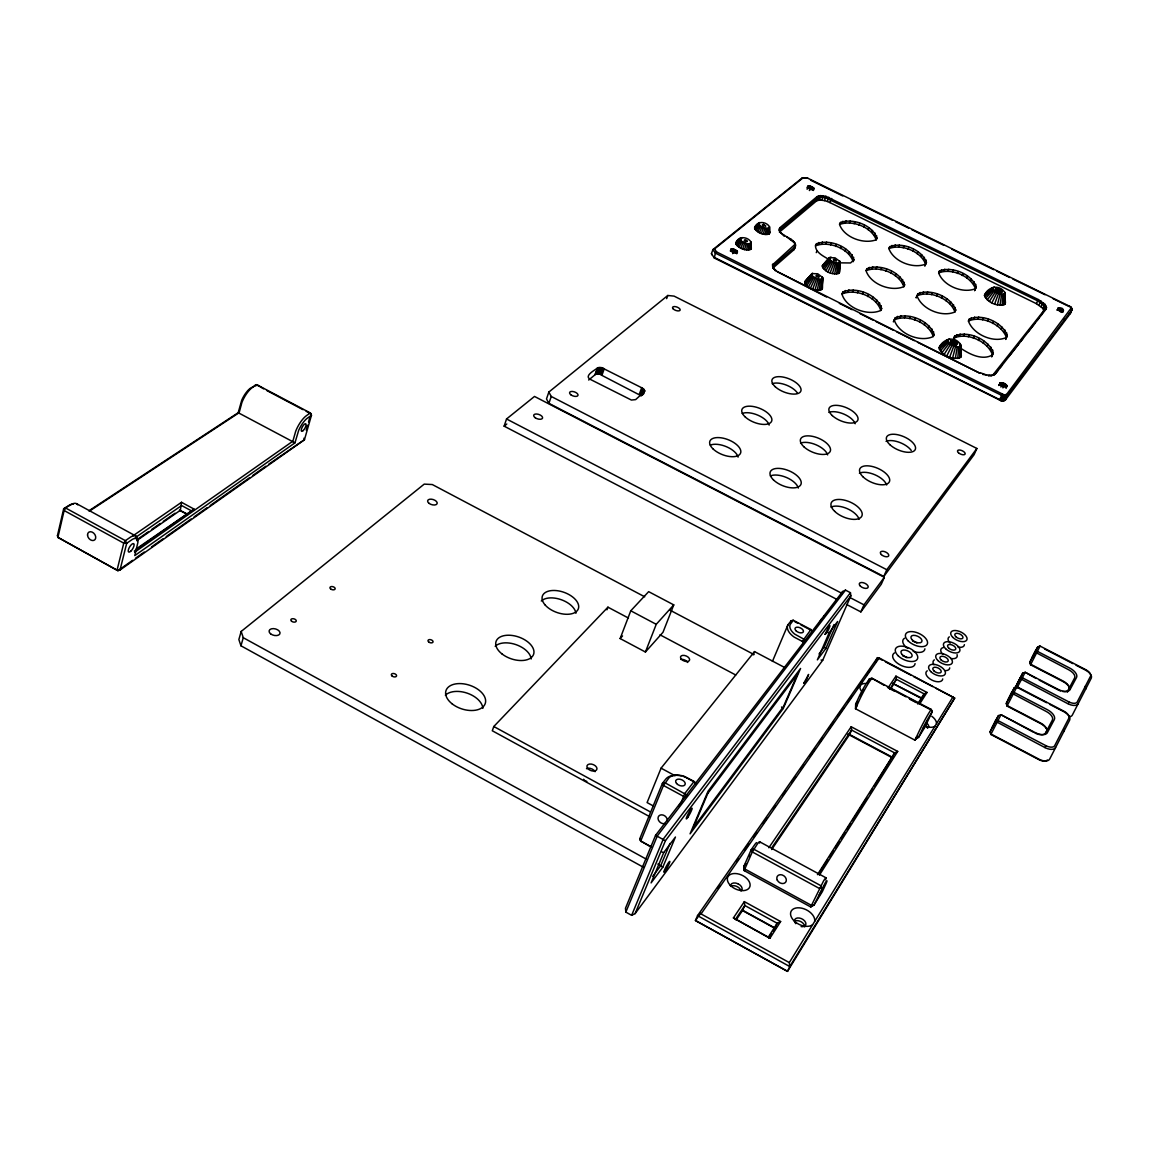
<?xml version="1.0" encoding="UTF-8"?>
<svg xmlns="http://www.w3.org/2000/svg" width="1149" height="1149" viewBox="0 0 1149 1149"><rect width="100%" height="100%" fill="white"/><g stroke="black" fill="none" stroke-linecap="round" stroke-linejoin="round"><path stroke-width="1.5" d="M959.63 358.014L959.788 346.581L960.823 345.346C956.399 336.154 944.464 337.677 939.58 346.581L939.063 347.788C941.62 355.601 953.44 360.7 960.866 357.152L960.823 345.346M749.823 249.778L749.938 243.574L751.015 242.008C747.697 236.579 738.319 235.66 735.863 242.856L735.863 243.803C738.663 248.486 745.658 251.258 750.828 249.276L751.015 242.008M1003.896 304.945L1004.097 294.101L1005.016 293.009C1000.693 284.622 989.332 285.728 984.88 294.316L984.434 295.394C987.206 302.517 997.964 307.228 1005.016 304.198L1005.016 293.009M768.351 234.339L768.494 228.234L769.514 226.726C766.211 221.455 757.062 220.479 754.634 227.559L754.649 228.464C757.464 233.003 764.257 235.746 769.327 233.85L769.514 226.726M822.454 288.471L822.67 277.527L817.715 273.778L811.941 273.606L804.717 281.979C806.469 288.342 816.049 291.803 821.937 289.376L822.67 277.527M839.689 272.241L839.919 261.484L835.036 257.836L829.406 257.635L822.282 265.879C824.106 272.04 833.398 275.43 839.187 273.117L839.919 261.484M821.937 289.376L822.727 278.23M839.187 273.117L839.976 262.159M822.066 279.853L822.253 276.751M839.301 263.796L839.488 260.722M957.763 358.459L958.654 346.84L959.788 346.581M820.846 289.993L822.397 278.79M1002.172 305.318L1003.063 294.316L1004.097 294.101M838.124 273.706L839.66 262.704M748.387 250.022L748.918 243.746L749.938 243.574M766.957 234.554L767.489 228.392L768.494 228.234M884.27 685.379L871.861 678.226L869.491 678.8L866.533 683.109A14.535 1.206 -62.6 0 0 859.366 696.064L855.675 704.15L855.502 708.746L914.934 740.157L917.204 736.523M1071.414 307.702L1006.524 394.509L1007.142 396.089L1003.838 396.477L715.339 253.096L712.926 249.606L714.52 248.96L716.588 251.933L1004.025 394.825L1001.296 400.857L714.333 258.037L711.432 253.656L712.926 249.606L802.131 177.98L807.819 178.224L1070.609 306.783L1071.988 309.857L1007.142 396.089L1005.318 400.096L1001.296 400.857M819.251 290.28L820.716 279.351L821.707 279.178M825.872 196.321L824.565 200.615L819.697 199.998L816.566 200.888L779.424 232.112L780.559 229.168L817.686 198.045L820.803 197.154L825.671 197.772L1037.633 300.837L1043.895 305.332L1044.858 309.296L992.635 375.306L995.336 373.985L1046.308 308.822L1045.231 304.499L1038.409 299.587L825.872 196.321L820.501 195.632L817.111 196.594L779.898 227.717L779.223 230.245L780.702 232.974L780.085 231.883C784.451 237.671 800.365 240.012 793.787 249.864L772.774 268.205L773.923 265.189L794.936 246.906L795.611 245.857L794.117 241.922M836.573 273.993L838.038 263.236L839 263.078M1005.318 400.096L1070.265 313.591L1071.988 308.894L1069.159 305.878M955.365 358.445L957.218 346.826L958.654 346.84M999.946 305.275L1001.727 294.288L1003.063 294.316M746.62 249.951L747.654 243.689L748.918 243.746M765.248 234.482L766.268 228.335L767.489 228.392M817.269 290.237L819.481 279.322L820.716 279.351M834.648 273.936L836.831 263.207L838.038 263.236M914.934 740.157L919.545 730.362A16.546 0.905 -62.7 0 1 928.909 712.969L931.164 709.378L932.198 711.762L929.426 716.186A14.607 0.79 -62.7 0 0 922.374 729.285L918.554 737.356L916.256 737.371L915.509 739.238L918.554 737.356L924.988 727.03L932.198 711.762L931.164 709.378L871.861 678.226L869.448 681.702A16.474 1.35 -62.6 0 0 859.94 698.908L855.502 708.746M88.99 510.745L238.202 412.706L241.764 400.111A13.831 5.013 -60.9 0 1 250.008 388.491L256.73 384.656L310.345 412.951L311.465 415.277L304.456 439.722L120.027 570.005L117.902 570.68L57.91 537.373L57.45 535.621L63.669 508.792L69.672 504.971A15.698 6.233 -58.5 0 1 73.163 504.282M1002.919 387.902L1004.398 383.493L1000.305 382.832L998.869 385.518M952.607 357.985L955.566 346.538L957.218 346.826M744.653 249.592L746.247 243.444L747.654 243.689M763.324 234.137L764.889 228.091L766.268 228.335M997.375 304.815L1000.176 294L1001.727 294.288M815.029 289.85L818.074 279.078L819.481 279.322M832.465 273.548L835.467 262.949L836.831 263.207M644.704 596.791L432.311 484.548L424.225 484.117L241.175 631.447L238.863 639.548L240.96 645.81L643.426 867.251M77.73 504.828A17.795 7.052 -58.5 0 0 70.735 504.856L63.669 508.792L64.129 510.529L123.762 543.147L126.706 543.262L132.508 539.298A15.784 5.817 -58.9 0 1 137.923 542.328L134.778 555.585L294.963 442.839L298.697 430.286A13.889 4.668 -61.1 0 1 306.855 418.538L311.465 415.277L310.345 412.951L306.553 415.579A15.741 5.3 -61.1 0 0 295.724 431.162L292.866 441.187L134.663 552.209M240.96 645.81L243.272 637.709L241.175 631.447M306.194 430.099L307.602 425.202M308.535 421.956L309.928 417.058M856.163 707.87L856.766 705.946L855.675 704.15L857.642 701.292M1003.149 394.552L1000.42 400.584M837.075 599.505L504.138 426.164L506.537 418.983L534.5 396.448L884.342 577.301L881.269 584.252L860.86 611.9L846.583 604.46M794.893 244.464L772.487 264.873L773.421 268.119L777.399 271.71L979.81 373.181L917.534 342.23M749.191 856.594L749.766 855.086M548.849 392.068L546.493 398.918L548.892 403.342L883.796 576.468L974.065 454.702L976.88 448.469L674.075 296.112L667.799 295.48L548.849 392.068L551.261 396.477L886.784 569.703L976.88 448.469M548.892 403.342L551.261 396.477M828.831 197.24L827.251 201.448L824.565 200.615M1046.71 307.645L1045.231 308.205L1041.396 314.898M588.69 380.032L595.067 374.732L597.423 368.039L601.674 367.651L641.688 387.744L644.101 389.583L644.646 391.45L635.656 399.608L631.404 400.053L590.945 379.701C583.089 376.197 594.363 370.524 597.423 368.039M595.067 374.732L598.155 367.651M595.8 374.344L598.629 367.522M596.274 374.215L599.16 367.45M596.805 374.129L599.735 367.421M597.379 374.114L600.352 367.45M597.997 374.129L600.999 367.522M598.643 374.215L601.674 367.651M599.318 374.33L602.349 367.824M643.756 389.195L641.314 395.859L600.654 374.732L603.01 368.053M601.932 375.278L604.302 368.599M1008.248 394.61L1008.563 393.719M628.46 618.061L607.95 607.175L493.797 726.513L492.289 730.764L649.86 816.781M680.352 804.616L684.79 793.514L694.111 781.406L683.827 776.164A16.402 9.968 22.8 0 0 669.135 777.658L663.461 785.456L640.725 841.025L651.411 847.258M1004.398 383.493C1011.795 387.63 999.458 388.175 999.917 383.12M1047.385 760.006A7.784 4.165 27.7 0 1 1039.285 759.862L990.84 734.455L1000.98 714.707L1035.177 732.574A10.858 5.716 27.3 0 0 1047.098 733.134L1054.322 719.604A10.729 5.601 27.3 0 0 1047.428 709.737L1013.806 692.229L1011.407 692.976L1006.337 703.346L1007.027 706.046L1040.506 723.525A10.686 5.63 27.4 0 1 1047.428 730.419M1033.411 732.2L1000.98 714.707L998.452 715.597L990.093 731.827L990.84 734.455M666.65 298.639L667.799 295.48M639.261 394.409L641.688 387.744M742.613 248.974L744.796 242.999L741.076 240.873L740.329 238.087M640.395 395.098L642.837 388.419M640.883 395.471L643.325 388.807M642.277 394.595L644.101 389.583M642.55 394.983L644.388 389.985M643.354 393.719L644.575 390.373M643.469 394.093L644.69 390.761M761.313 233.52L763.467 227.646L759.805 225.577L759.029 222.877M714.333 258.037L715.339 253.096L716.588 251.933M1007.027 706.046L1016.937 686.729L1064.362 711.418A7.655 3.964 27.5 0 1 1069.073 717.766L1054.48 746.06A7.813 4.136 27.6 0 1 1046.351 745.902L997.705 720.437L995.278 721.184L990.136 731.698L990.998 734.024L1039.572 759.503A9.364 4.998 27.7 0 0 1049.655 759.13L1069.676 720.093A9.192 4.768 27.5 0 0 1064.233 711.906L1049.626 704.308M1014.395 687.748L1016.937 686.729L1014.395 687.748L1006.28 703.475L1007.199 705.587L1040.692 723.066A9.192 4.84 27.4 0 1 1046.567 731.583L1045.044 734.47M949.692 357.109L953.814 346.021L955.566 346.538M860.285 695.619L863.43 689.328M731.094 249.003L730.347 251.028L733.665 251.387L736.509 253.283L737.27 251.258C725.479 243.028 732.818 258.037 737.27 251.258M731.008 250.913L731.769 248.902M731.812 250.942L732.574 248.931M812.702 289.146L816.623 278.632L818.074 279.078M830.167 272.844L834.03 262.518L835.467 262.949M994.632 303.968L998.538 293.498L1000.176 294M999.458 400.182L1002.187 394.15M732.717 251.114L733.479 249.089M734.412 249.376L732.703 253.627M734.57 251.789L735.317 249.764M735.374 252.249L736.136 250.223M736.035 252.751L736.796 250.741M736.753 253.771L737.514 251.76M1022.725 673.142L1014.668 688.811L1022.725 673.142L1025.181 672.266L1058.301 689.443A10.499 5.343 27.1 0 0 1069.776 690.089L1076.541 677.45A10.384 5.242 27 0 0 1069.762 668.086L1037.174 651.253L1034.847 652L1029.82 662.269L1030.538 664.754L1062.997 681.558A10.341 5.271 27.1 0 1 1069.963 688.912M606.945 609.817L607.95 607.175M1007.285 335.364L1005.634 339.386L1007.285 335.364C1002.215 322.122 982.352 313.347 969.282 319.092L968.435 321.031C981.49 315.271 1001.368 324.061 1006.409 337.303M762.247 227.545L763.424 224.443L765.852 226.023L763.065 225.692L762.376 224.744L763.424 224.443M762.677 227.631L763.855 224.529M620.144 638.557L630.772 610.794L648.654 591.649L673.759 604.891L662.987 632.295L645.422 652.014L620.144 638.557L622.543 635.957M993.325 352.757L992.463 354.711C987.522 341.066 967.041 332.047 953.771 338.122L954.618 336.154C967.903 330.108 988.37 339.113 993.325 352.757L991.63 356.879L992.506 354.912C982.237 360.973 969.081 353.964 960.248 347.917M1030.538 664.754L1040.104 646.097L1086.078 669.838A7.411 3.72 27.2 0 1 1090.703 675.856L1077.044 702.326A7.555 3.864 27.4 0 1 1069.231 702.082L1022.122 677.637L1020.039 677.838M807.747 186.267C805.406 189.413 811.941 187.072 813.104 190.059L813.837 188.163C802.864 180.795 810.074 193.994 813.837 188.163M807.417 187.962L808.149 186.066M807.086 189.283L807.819 187.388M808.006 187.89L808.738 185.994M808.738 187.919L809.471 186.037M809.571 188.077L810.304 186.195M811.151 186.454L809.356 190.562M811.266 188.709L811.998 186.813M812.027 189.125L812.76 187.244M812.645 189.585L813.377 187.704M813.348 190.49L814.081 188.608M793.787 249.864L794.936 246.906L794.275 245.441M816.566 200.888L817.686 198.045L817.111 196.594M817.844 200.256L818.476 195.919M819.697 199.998L820.501 195.632M645.422 652.014L656.237 624.309L673.759 604.891M821.98 200.113L823.029 195.775M1043.953 311.02L1042.617 308.162L1036.355 303.652L829.88 202.569L831.661 198.447M816.551 243.746L815.79 245.699C828.673 240.873 848.838 248.198 853.161 261.699L853.951 259.76C849.599 246.259 829.449 238.935 816.551 243.746L815.402 245.613C815.575 252.349 822.871 255.882 827.941 258.87M818.16 244.435L818.935 242.482M816.264 252.636L817.04 250.683M821.607 243.861L822.368 241.922M825.858 244.033L826.634 242.094M830.655 244.909L831.431 242.97M840.537 222.461L839.79 224.371C852.371 219.876 871.689 226.985 876.213 239.94L876.989 238.03C872.45 225.089 853.133 217.994 840.537 222.461L839.474 224.242C843.783 237.283 863.445 244.522 875.983 239.854L876.989 238.03M842.059 223.179L842.82 221.269M835.668 246.446L836.443 244.522M845.362 222.662L846.124 220.752M849.484 222.849L850.246 220.953M840.565 248.543L841.327 246.604M854.138 223.725L854.899 221.829M845.003 251.057L845.779 249.118M859.007 225.233L859.768 223.337M848.709 253.814L849.484 251.875M851.409 256.629L852.185 254.69M863.775 227.272L864.536 225.376M852.931 259.315L853.721 257.376M843.036 291.903L842.231 293.9C855.502 288.385 876.457 296.428 880.823 310.46L881.656 308.478C877.247 294.46 856.321 286.403 843.036 291.903L841.901 293.943C846.037 308.076 867.38 316.277 880.594 310.546L881.656 308.478M868.127 229.699L868.888 227.804M844.63 292.492L845.434 290.51M871.746 232.357L872.522 230.461M848.134 291.832L848.939 289.85M874.418 235.071L875.179 233.175M852.501 291.932L853.305 289.965M875.94 237.656L876.716 235.76M785.184 667.784L754.52 651.598L661.077 768.164L647.088 802.576L653.25 805.923M867.05 268.665L866.26 270.604C879.215 265.476 899.265 273.275 903.846 286.704L904.651 284.765C900.055 271.336 880.019 263.552 867.05 268.665L866.001 270.589C870.368 284.119 890.777 292.061 903.674 286.719L904.651 284.765M857.427 292.808L858.231 290.826M868.558 269.297L869.348 267.344M871.919 268.679L872.723 266.74M640.927 841.513L639.706 838.914L662.413 783.359L665.774 779.094A18.571 11.303 22.8 0 1 681.343 775.92M862.583 294.374L863.387 292.392M876.141 268.823L876.931 266.884M867.624 296.543L868.443 294.561M889.814 246.633L889.039 248.543C901.678 243.775 920.895 251.315 925.649 264.198L926.439 262.302C921.67 249.419 902.468 241.879 889.814 246.633L888.838 248.471C893.391 261.455 912.938 269.125 925.534 264.169L924.73 266.065L926.439 262.302M880.91 269.685L881.7 267.746M984.434 295.394L992.664 287.724M891.222 247.308L892.012 245.398M872.235 299.157L873.039 297.174M894.468 246.748L895.243 244.852M885.922 271.221L886.712 269.283M655.562 835.337L625.473 908.27L625.846 912.119L631.634 915.336L635.11 913.613L822.698 660.273L850.863 595.828L850.447 592.712L845.492 590.126L842.605 591.534L655.562 835.337L665.415 840.723L635.11 913.613M898.547 246.906L899.322 245.01M876.084 302.058L876.888 300.076M625.846 912.119L657.329 835.898L845.492 590.126M890.834 273.318L891.638 271.394M878.913 305.031L879.732 303.049M903.171 247.767L903.947 245.872M880.536 307.903L881.355 305.921M895.33 275.861L896.134 273.922M631.634 915.336L663.246 839.129L850.447 592.712M908.04 249.276L908.83 247.38M899.092 278.647L899.897 276.708M912.837 251.315L913.613 249.419M663.734 852.572L651.095 882.906L662.829 867.15L675.44 837.018L663.734 852.572L661.968 851.998M901.893 281.505L902.697 279.58M669.996 843.467L660.747 865.642L652.704 876.385M903.502 284.263L904.32 282.324M917.218 253.771L918.008 251.875M753.169 654.829L754.52 651.598M895.258 317.813L894.439 319.795C907.767 313.95 928.607 322.524 933.232 336.456L934.094 334.474C929.426 320.542 908.6 311.982 895.258 317.813L893.405 321.892L894.238 319.91C898.633 333.957 919.875 342.689 933.132 336.6L934.094 334.474M920.909 256.471L921.713 254.575M896.737 318.345L897.57 316.363M923.667 259.229L924.457 257.333M900.17 317.641L901.003 315.659M925.275 261.857L926.08 259.961M969.282 319.092L968.435 321.145C973.275 334.503 993.512 343.45 1006.495 337.447M904.478 317.713L905.311 315.731M917.965 293.785L916.184 297.706L917.965 293.785C930.977 288.356 950.927 296.629 955.753 309.957L954.92 311.896C950.108 298.553 930.159 290.28 917.146 295.724M919.358 294.359L920.177 292.421M909.376 318.56L910.209 316.578M922.647 293.699L923.466 291.76M914.532 320.126L915.365 318.144M926.812 293.799L927.631 291.86M772.43 661.407L787.841 625.056M939.465 271.006L938.661 272.916C943.272 285.814 962.876 293.929 975.472 288.672C970.532 275.846 951.372 267.846 938.661 272.916L939.465 271.006C952.176 265.95 971.293 273.965 976.291 286.747L974.639 290.568L976.291 286.747M940.772 271.624L941.577 269.728M919.617 322.295L920.45 320.327M931.566 294.647L932.385 292.708M943.947 271.02L944.751 269.125M924.27 324.937L925.103 322.97M936.564 296.183L937.397 294.245M947.982 271.15L948.787 269.254M928.191 327.882L929.024 325.899M952.578 271.997L953.383 270.101M941.505 298.295L942.338 296.37M954.618 336.154L954.158 340.894M931.107 330.912L931.954 328.93M957.447 273.491L958.266 271.595M946.058 300.851L946.877 298.927M932.83 333.842L933.677 331.86M949.893 303.681L950.726 301.756M962.259 275.545L963.077 273.663M952.765 306.596L953.598 304.672M966.697 278.029L967.515 276.133M954.489 309.397L955.322 307.472M783.273 708.459L800.566 668.459L707.999 791.302L690.061 833.844L783.273 708.459L781.535 706.98M939.063 347.788L947.724 339.731M970.46 280.758L971.278 278.862M973.289 283.559L974.108 281.677M949.706 343.608L950.912 340.808C965.304 341.727 951.975 350.258 950.912 340.808M974.998 286.259L975.817 284.363M841.212 594.751L842.605 591.534M950.352 343.465L951.559 340.664M951.157 343.465L952.377 340.678M952.09 343.623L953.311 340.836M955.954 336.643L956.815 334.675M952.478 345.318L954.288 341.138M953.44 345.734L955.264 341.555M829.219 632.654L817.37 659.871L825.786 648.553L837.592 621.523L829.219 632.654L827.524 632.438M954.948 344.858L956.169 342.057M959.271 335.896L960.119 333.942M819.022 653.968L824.163 647.074L834.002 624.539M955.709 345.418L956.93 342.632M955.753 309.957L954.876 311.982C941.936 317.641 921.613 309.21 917.003 295.767M963.48 335.939L964.327 333.986M970.56 319.609L971.408 317.684M973.792 318.919L974.625 316.98M968.305 336.772L969.153 334.819M977.9 318.991L978.747 317.052M973.418 338.323L974.266 336.37M994.488 291.415L995.666 288.758C1008.994 289.778 997.03 297.347 995.666 288.758M995.077 291.3L996.255 288.629M982.61 319.81L983.458 317.885M995.838 291.315L997.002 288.658M996.126 292.808L997.878 288.816M825.499 879.832A18.887 1.149 -62.4 0 0 823.546 880.953L810.706 906.949L814.153 904.794L825.312 882.705A16.675 0.991 -62.4 0 1 826.117 883.466L822.339 891.667L814.153 904.794L810.706 906.949L744.293 870.669L743.848 866.418L751.173 849.772L754.893 844.429A16.589 1.522 -62.1 0 1 756.731 842.691M997.634 291.76L998.811 289.103M998.553 292.148L999.731 289.491M998.826 293.957L1000.578 289.965M978.474 340.492L979.336 338.538M987.623 321.347L988.47 319.408M1000.133 293.153L1001.31 290.496M1000.678 293.684L1001.856 291.027M1001.009 294.201L1002.187 291.544M860.86 611.9L863.962 604.834L884.342 577.301M983.142 343.134L984.004 341.181M992.592 323.472L993.44 321.548M883.796 576.468L886.784 569.703M987.106 346.079L987.982 344.125M997.188 326.057L998.036 324.119M990.108 349.124L990.984 347.17M1001.095 328.916L1001.957 326.991M736.107 920.033L742.656 910.267L744.782 905.484L744.351 901.635L780.631 921.541L770.045 938.087L768.135 937.383L733.407 917.922L744.351 901.635M991.932 352.068L992.808 350.115M1004.068 331.889L1004.915 329.95M1005.878 334.747L1006.739 332.808M999.012 385.116L1000.305 382.832M1036.355 303.652L1038.409 299.587M999.4 384.829L1000.894 382.674M875.552 661.968L877.477 657.673L879.2 657.932L954.69 698.089L787.525 971.365L695.447 920.521L697.544 915.667L877.477 657.673L882.202 660.144M999.989 384.671L1001.655 382.674M1000.75 384.671L1001.641 384.814L1002.531 382.818M867.409 683.396L869.491 678.8L871.789 678.829M1003.479 383.105L1000.88 387.026M1038.854 305.045L1041.08 301.067M1006.897 385.662L1005.993 387.658L1004.37 385.992L1005.26 383.996M1040.98 306.582L1043.436 302.762M1005.102 386.538L1005.993 384.542M1005.648 387.112L1006.553 385.116M1006.093 388.161L1006.998 386.15M771.668 849.542L849.614 734.513L851.624 730.075L851.194 726.757L897.699 751.417L819.366 875.208M1042.617 308.162L1045.231 304.499M1043.622 309.67L1046.351 306.165M1056.908 310.043C1066.114 302.517 1064.276 319.795 1057.769 308.162M775.733 926.439L777.184 923.265L780.631 921.541M1058.301 308.047L1057.439 309.928L1062.667 312.155L1063.529 310.273M1058.143 309.943L1058.99 308.061M1058.933 310.086L1059.795 308.205M1059.795 310.345L1060.656 308.463M1060.656 310.718L1061.518 308.837M1061.461 311.164L1062.308 309.282M1062.136 311.652L1062.997 309.77M995.853 720.825L996.298 719.734L992.248 727.576L995.465 721.629M1020.197 678.226L1020.657 677.134L1019.982 678.283M874.475 785.945L894.669 752.911L897.699 751.417M920.234 701.105L924.126 693.867L927.013 692.445L895.933 676.143L888.105 687.806L894.367 691.095M810.433 288.169L815.201 278.015L812.084 275.645L811.941 273.606M827.941 271.882L832.637 261.915L829.564 259.617L829.406 257.635M740.631 248.127L743.374 242.382M759.374 232.687L762.074 227.057M1016.966 688.021L1025.181 672.266L1036.025 678.456M1019.809 679.016L1018.847 680.926M946.819 355.874L952.09 345.274L953.814 346.021M991.917 302.805L996.901 292.794L998.538 293.498M1078.092 703.763A9.077 4.653 27.4 0 1 1068.383 703.964L1068.814 701.867M1044.944 747.582L1045.92 745.672M1019.551 679.073L1016.764 684.689L1018.344 681.932M1067.349 692.201L1068.958 689.17A8.89 4.539 27.1 0 0 1063.184 681.084L1030.725 664.28L1029.877 662.126M853.951 259.76L850.547 262.963L839.603 262.848M808.379 286.991L813.909 277.282M825.916 270.733L831.373 261.196M995.565 720.624L998.452 715.597M1011.694 692.43L1014.452 687.619M1035.12 651.469L1037.705 646.959L1040.104 646.097L1037.648 647.102L1029.82 662.269M738.864 247.107L742.11 241.663M757.636 231.696L760.825 226.339M700.56 913.182L695.447 920.521L787.525 971.365L789.765 966.553L789.306 962.589L953.167 696.653M944.162 354.352L950.496 344.37L947.422 340.449M989.404 301.397L995.393 291.961L992.391 288.37M817.456 874.648L894.669 752.911L851.624 730.075L771.755 847.804M819.122 873.297L827.711 859.739M829.621 856.737L833.427 850.705M835.337 847.689L839.158 841.671M841.068 838.655L844.888 832.637M846.799 829.621L850.619 823.603M852.515 820.587L866.834 797.995M869.707 793.471L872.565 788.961M768.135 937.383L777.184 923.265L744.782 905.484L735.446 919.401M917.649 703.964L924.126 693.867L896.364 679.303L895.933 676.143M768.667 937.943L771.381 933.692M773.191 930.862L775.001 928.033L742.656 910.267M919.444 704.28L927.013 692.445M775.072 269.929L775.575 270.891L773.263 267.674L773.248 263.695M752.696 849.556L753.213 848.752M779.223 230.245L779.927 231.495L779.898 227.717M806.67 285.699L812.846 276.478M824.25 269.469L830.325 260.421M889.685 689.271L896.364 679.303L890.547 689.371M768.839 847.761L851.194 726.757M743.848 866.418L745.155 869.405L744.293 870.669L743.848 866.418L745.787 863.603M935.774 688.194L954.69 698.089L789.765 966.553L697.544 915.667L701.048 913.929L879.2 657.932M717.953 888.206L720.006 885.261M736.38 861.764L738.419 858.82M744.566 850.001L748.66 844.127M753.773 836.788L756.846 832.379M762.979 823.56L767.072 817.686M773.22 808.867L775.259 805.937M782.426 795.654L785.499 791.244M791.632 782.426L795.726 776.552M800.839 769.212L803.912 764.803M810.059 755.985L815.172 748.645M819.266 742.771L822.339 738.362M828.472 729.543L833.585 722.204M837.678 716.315L843.826 707.511M847.919 701.637L852.012 695.748M857.125 688.409L862.238 681.07M866.332 675.181L870.425 669.307M737.414 246.001L741.076 240.873M756.2 230.619L759.805 225.577M1004.686 399.349L1006.467 396.979M665.415 840.723L850.863 595.828M805.449 284.363L812.084 275.645M823.029 268.191L829.564 259.617M941.936 352.686L949.16 343.364M987.278 299.846L994.115 291.027M994.661 374.631L997.921 370.466M1000.104 367.68L1002.273 364.908M1008.793 356.563L1018.574 344.068M1020.757 341.282L1022.926 338.51M1028.355 331.558L1034.876 323.228M1037.059 320.456L1039.227 317.67M812.257 632.18L810.95 629.523L793.327 620.288L791.015 620.905L788.386 624.209A16.445 8.847 23.5 0 0 794.203 637.135L804.487 642.535M808.91 278.992L810.792 276.622M827.294 261.8L831.043 257.103M736.394 244.866L740.344 240.069M755.195 229.513L759.072 224.787M804.788 283.099L811.654 274.855M822.368 266.956L829.133 258.841M739.913 240.112L742.082 237.57M805.262 281.088L812.63 273.232M830.066 257.275L822.799 265.002M807.819 178.224L802.131 177.98M804.717 281.979L811.611 274.166M822.282 265.879L829.09 258.166M735.863 243.803L739.956 239.294M754.649 228.464L758.699 224.041M985.67 298.266L993.153 290.079M940.27 350.948L948.155 342.33M736.38 242.109L741.048 237.728M759.733 222.533L755.137 226.827M735.863 242.856L739.956 238.633M754.634 227.559L758.685 223.394M984.693 296.744L992.564 289.175M939.293 349.282L947.566 341.339M991.056 290.137L994.373 287.063M945.009 343.206L949.605 338.969M984.88 294.316L993.339 287.279M948.471 339.214L939.58 346.581M504.138 426.164L506.795 424.01M714.52 248.96L803.309 177.635M1002.847 400.972L1003.795 400.527M1004.025 394.825L1006.524 394.509M1064.362 319.566L1065.08 319.034M132.552 560.339L117.902 570.68L57.91 537.373L64.129 510.529L65.766 508.073L125.385 540.662L126.706 543.262L120.027 570.005L117.112 569.904L123.762 543.147L125.385 540.662L130.196 537.344A17.881 6.607 -58.9 0 1 137.406 541.366M135.481 558.27L144.271 552.066M151.596 546.895L163.316 538.622M166.246 536.554L191.151 518.975M194.08 516.906L207.265 507.599M210.195 505.531L249.75 477.611M252.679 475.542L265.864 466.235M268.794 464.167L304.456 439.722L303.867 438.243M134.318 551.032L194.109 509.122L181.499 502.3L133.025 535.779M136.271 548.877L194.109 509.122M136.875 539.743L148.623 531.585M151.553 529.545L160.357 523.427M163.302 521.387L175.036 513.23M137.018 540.418L180.393 510.257L181.499 502.3M135.338 537.603L181.628 505.531L190.949 510.573M89.349 511.161L239.15 412.678L241.865 402.61A15.669 5.659 -60.9 0 1 252.809 387.184L256.73 384.656L263.609 388.85M989.375 375.45L988.384 375.766L992.004 375.436L982.711 374.43M1068.943 313.706L1070.408 313.16M1044.858 309.296L1046.308 308.822M1068.829 314.065L1070.265 313.591L1072.132 309.426L1071.514 308.104M1002.129 400.987L1004.082 400.671L1005.906 396.649L1005.576 394.954M993.828 374.416L995.336 373.985M1003.407 400.829L1004.829 400.47L1006.653 396.448L1006.136 394.811M990.768 375.766L994.043 374.933M986.014 293.57L987.752 293.21M806.368 280.471L807.962 280.184M814.153 904.794L811.323 905.283L744.811 868.974L752.308 851.94L756.889 844.73A18.786 1.709 -62.1 0 1 759.618 843.079M737.399 241.606L738.836 241.376M238.202 412.706L294.963 442.839M791.015 620.905L793.327 620.288L790.239 624.352A14.52 7.799 23.5 0 0 794.634 634.076L803.625 639.045L805.348 641.185M254.791 385.346L257.304 385.533M821.061 660.014L822.698 660.273M804.918 641.975L802.318 641.401L810.95 629.523L811.352 630.399L800.853 624.884M986.345 374.947L979.982 372.635M1001.641 384.814L1004.37 385.992M744.796 242.999L746.247 243.444M763.467 227.646L764.889 228.091M827.251 201.448L829.88 202.569M832.637 261.915L834.03 262.518M815.201 278.015L816.623 278.632M810.634 180.249L842.734 195.933M850.763 199.854L892.5 220.235M895.703 221.8L908.543 228.077M911.76 229.642L943.86 245.326M951.889 249.247L993.626 269.642M996.829 271.207L1009.669 277.483M1012.887 279.049L1044.987 294.733M1053.015 298.654L1069.058 306.496M794.735 243.028L786.62 236.809M777.399 271.71L826.533 296.988M839.316 303.336L852.084 309.684M860.07 313.663L872.838 320.011M876.026 321.591L893.592 330.323M896.78 331.917L914.345 340.65M713.831 257.161L999.659 399.637L1003.134 400.671L1004.858 394.954M1044.628 649.013L1072.879 663.605M1076.024 665.228L1085.934 670.341A8.89 4.467 27.2 0 1 1091.291 678.111L1072.304 715.123A9.048 4.668 27.4 0 1 1069.504 716.775M1039.184 680.093L1058.071 689.903M1067.866 703.705L1019.752 678.384M506.537 418.983L841.729 593.272M849.671 597.394L863.962 604.834M1016.764 687.203L1046.509 702.685M885.362 661.795L910.568 674.994M913.728 676.646L932.629 686.542M794.849 621.738L797.851 623.318M922.087 698.219L892.629 683.382L922.087 698.836M887.387 687.016L906.087 696.854M909.204 698.491L931.035 709.953M910.051 699.339L916.313 702.628M266.755 390.516L302.991 409.647M306.137 411.313L310.862 413.798M670.068 610.191L754.074 654.585M630.772 610.794L656.237 624.309M849.614 734.513L892.601 757.335M847.847 734.154L892.701 757.967M660 634.808L735.719 674.994M696.639 783.259L685.264 777.112A18.571 11.303 22.8 0 0 683.31 776.437M661.077 768.164L675.081 775.747M188.149 514.45L179.445 510.17L187.316 514.436M687.289 795.223L664.969 782.756L662.413 783.359L663.461 785.456L683.741 796.458M759.661 841.786L826.002 877.807M493.797 726.513L650.248 811.855M76.595 503.679L135.812 536.009M651.469 846.914L640.725 841.025L639.706 838.914M657.874 864.062L662.829 867.15M742.369 910.482L775.417 928.636M243.272 637.709L646.715 859.38M733.407 917.922L770.045 938.087M701.048 913.929L789.306 962.589M995.393 291.961L996.901 292.794M950.496 344.37L952.09 345.274M1034.847 652L1068.829 669.853A8.919 4.51 27.1 0 1 1074.631 677.91L1068.254 689.989A9.005 4.596 27.1 0 1 1062.71 691.497M1011.407 692.976L1046.452 711.576A9.221 4.811 27.3 0 1 1052.369 720.078L1045.547 732.976A9.321 4.912 27.4 0 1 1034.962 733.005M995.278 721.184L1045.461 747.855A9.393 4.969 27.6 0 0 1055.572 747.525M824.163 647.074L825.786 648.553M696.05 783.776L694.24 781.966M684.79 793.514L686.671 796.027M711.432 253.656L712.279 255.049M773.421 268.119L774.067 269.239M772.53 266.396L773.263 267.674M794.835 243.272L795.539 244.522L794.462 248.816M769.241 231.164L769.787 232.199M772.487 264.873L773.22 266.295M57.45 535.621L58.771 538.177M779.166 228.823L779.869 230.202M781.693 233.606L784.207 236.091L783.948 235.301M750.785 246.504L751.317 247.566M792.796 240.5L793.255 241.448M1071.098 307.257L1071.572 308.291M1071.399 308.463L1071.988 309.857M1070.609 306.783L1070.911 307.659M790.943 239.121L791.216 239.897M1005.432 303.106L1004.844 292.191M961.11 354.452L961.368 355.931M751.029 242.683L751.331 248.514M769.528 227.373L769.816 233.118M960.665 344.456L961.038 352.786M960.521 346.064L960.866 357.152M750.656 243.215L750.828 249.276M769.184 227.89L769.327 233.85M1004.772 293.656L1005.016 304.198M960.076 343.465L960.104 352.786M964.413 644.675A8.819 4.553 25.5 0 1 958.007 647.131M950.166 643.052A8.819 4.553 25.5 0 1 949.333 636.833M957.074 654.6A8.905 4.625 25.5 0 1 950.769 658.478M942.869 654.356A8.905 4.625 25.5 0 1 943.444 647.505M949.735 667.856A8.991 4.725 25.6 0 1 945.21 670.657M933.936 664.783A8.991 4.725 25.6 0 1 934.367 659.856M942.74 678.901A9.063 4.811 25.6 0 1 931.695 679.993A9.063 4.811 25.6 0 1 927.243 670.815M1060.656 690.98A9.005 4.596 27.1 0 1 1058.588 690.147M1085.288 686.197A8.862 4.495 27.3 0 1 1085.59 689.314M1069.733 716.315A7.54 3.892 27.4 0 1 1069.259 716.588M1063.902 728.969A9.163 4.797 27.5 0 1 1063.859 731.554M924.916 648.797A11.892 6.233 25 0 1 913.153 651.325M907.696 648.467A11.892 6.233 25 0 1 904.593 638.212M912.737 641.228A5.946 3.117 25 0 1 916.888 643.038M915.078 663.605A12.036 6.391 25.1 0 1 900.256 664.984A12.036 6.391 25.1 0 1 894.54 652.876M902.769 655.921A6.018 3.188 25.1 0 1 906.978 657.759M445.367 695.231A20.61 12.495 18.1 0 1 467.471 693.249A20.61 12.495 18.1 0 1 482.853 708.373M495.19 646.298A19.792 11.562 18.9 0 1 516.16 644.69A19.792 11.562 18.9 0 1 531.197 658.98M541.308 601.013A19.045 10.729 19.5 0 1 561.243 599.706A19.045 10.729 19.5 0 1 575.922 613.264M586.852 781.406A5.242 3.246 20.9 0 1 585.602 780.846M584.496 780.128A5.242 3.246 20.9 0 1 583.62 779.266M926.496 723.023A5.271 2.887 26 0 1 927.918 727.762M795.797 923.681A6.075 3.849 26.5 0 1 797.463 917.979A6.075 3.849 26.5 0 1 805.621 922.446A6.075 3.849 26.5 0 1 801.126 926.611M812.501 924.816A12.912 8.129 26.5 0 1 792.652 919.229A12.912 8.129 26.5 0 1 799.661 907.854A12.912 8.129 26.5 0 1 814.713 921.225M934.812 726.326A11.203 6.118 25.9 0 1 925.491 726.326M931.767 716.258A11.203 6.118 25.9 0 1 936.478 723.611M794.39 921.34A6.075 3.849 26.5 0 1 801.025 921.728A6.075 3.849 26.5 0 1 804.659 926.97M925.362 725.421A5.271 2.887 26 0 1 927.473 728.064M862.224 691.957A10.499 5.731 24.9 0 1 865.499 683.454M665.716 823.215A5.056 3.978 39.1 0 1 658.478 820.214A5.056 3.978 39.1 0 1 661.824 814.828A5.056 3.978 39.1 0 1 667.339 820.616M678.858 806.138A12.969 1.637 -61.8 0 1 680.495 803.28M684.617 797.492A12.969 1.637 -61.8 0 1 685.393 796.918M823.603 616.324A11.145 1.25 -62.6 0 1 824.077 617.458M819.065 623.218A11.145 1.25 -62.6 0 1 821.693 618.808M680.768 659.411A4.826 2.729 21.9 0 1 687.748 662.485M586.493 768.695A5.257 3.232 20.9 0 1 595.067 771.697M710.326 445.094A16.459 8.043 21.3 0 1 726.714 446.832A16.459 8.043 21.3 0 1 738.089 457.144M770.376 475.93A16.531 8.115 22.2 0 1 786.634 477.567A16.531 8.115 22.2 0 1 798.311 488.066M831 507.082A16.632 8.201 23.2 0 1 847.129 508.605A16.632 8.201 23.2 0 1 859.107 519.276M742.225 413.453A15.942 7.555 21.6 0 1 758.01 415.234A15.942 7.555 21.6 0 1 769.141 425.101M800.551 443.169A16.014 7.612 22.4 0 1 816.207 444.864A16.014 7.612 22.4 0 1 827.625 454.903M859.409 473.187A16.1 7.684 23.3 0 1 874.935 474.781A16.1 7.684 23.3 0 1 886.655 484.979M772.214 383.709A15.454 7.095 21.8 0 1 797.262 392.786M828.889 412.405A15.526 7.167 22.6 0 1 843.984 414.143A15.526 7.167 22.6 0 1 855.158 423.751M886.08 441.36A15.612 7.224 23.4 0 1 911.272 450.465M803.754 683.325L806.21 680.366L808.637 674.42L803.754 683.325M825.054 634.363C828.889 632.079 833.729 615.821 825.054 634.363M1008.405 699.31L1012.355 691.655L1008.405 699.31M1031.874 658.248L1035.68 650.851L1031.874 658.248M819.438 894.856L824.163 886.166L819.438 894.856M923.121 728.739L927.128 721.17L923.121 728.739M707.77 793.442L693.292 827.74L783.474 706.592L797.449 674.262L707.77 793.442M836.271 260.809C831.617 262.087 833.24 256.687 836.271 260.809M818.95 276.852C814.181 278.202 815.876 272.6 818.95 276.852M747.267 241.304C742.441 242.597 744.279 237.139 747.267 241.304M753.801 849.212L751.173 849.772L752.308 851.94L819.18 888.335L821.837 888.234L820.645 885.577L753.801 849.212M955.867 636.733A4.424 2.269 25.5 0 0 962.805 638.097A4.424 2.269 25.5 0 0 957.993 633.401A4.424 2.269 25.5 0 0 955.867 636.733M952.851 637.393A8.833 4.539 25.5 0 0 966.726 640.137A8.833 4.539 25.5 0 0 957.088 630.729A8.833 4.539 25.5 0 0 952.851 637.393M948.614 647.979A4.452 2.312 25.5 0 0 955.623 649.357A4.452 2.312 25.5 0 0 950.783 644.589A4.452 2.312 25.5 0 0 948.614 647.979M945.57 648.668A8.919 4.625 25.5 0 0 959.587 651.411A8.919 4.625 25.5 0 0 949.878 641.874A8.919 4.625 25.5 0 0 945.57 648.668M940.974 659.828A4.495 2.355 25.5 0 0 948.069 661.221A4.495 2.355 25.5 0 0 943.185 656.381A4.495 2.355 25.5 0 0 940.974 659.828M937.886 660.546A9.005 4.711 25.5 0 0 952.047 663.289A9.005 4.711 25.5 0 0 942.281 653.623A9.005 4.711 25.5 0 0 937.886 660.546M933.878 670.844A4.539 2.399 25.6 0 0 941.031 672.222A4.539 2.399 25.6 0 0 936.133 667.325A4.539 2.399 25.6 0 0 933.878 670.844M930.762 671.576A9.077 4.797 25.6 0 0 945.053 674.319A9.077 4.797 25.6 0 0 935.229 664.524A9.077 4.797 25.6 0 0 930.762 671.576M912.32 639.993A5.96 3.102 25 0 0 921.742 641.846A5.96 3.102 25 0 0 915.336 635.483A5.96 3.102 25 0 0 912.32 639.993M908.184 640.912A11.921 6.219 25 0 0 927.028 644.589A11.921 6.219 25 0 0 914.187 631.878A11.921 6.219 25 0 0 908.184 640.912M902.31 654.743A6.032 3.188 25 0 0 911.861 656.61A6.032 3.188 25 0 0 905.398 650.133A6.032 3.188 25 0 0 902.31 654.743M898.101 655.706A12.065 6.363 25 0 0 917.189 659.397A12.065 6.363 25 0 0 904.249 646.442A12.065 6.363 25 0 0 898.101 655.706M270.546 633.774A5.616 3.332 14.3 0 0 279.825 633.946A5.616 3.332 14.3 0 0 273.333 628.604A5.616 3.332 14.3 0 0 270.546 633.774M429.08 503.363A4.969 2.671 17.2 0 0 437.08 503.736A4.969 2.671 17.2 0 0 431.062 499.154A4.969 2.671 17.2 0 0 429.08 503.363M452.045 703.777A20.653 12.452 18.1 0 0 485.151 703.791A20.653 12.452 18.1 0 0 459.686 683.583A20.653 12.452 18.1 0 0 452.045 703.777M502.099 654.011A19.835 11.519 18.9 0 0 533.581 654.384A19.835 11.519 18.9 0 0 508.849 635.225A19.835 11.519 18.9 0 0 502.099 654.011M545.215 605.078A19.073 10.686 19.5 0 0 576.884 611.081A19.073 10.686 19.5 0 0 559.032 590.974A19.073 10.686 19.5 0 0 545.215 605.078M392.125 676.057A2.686 1.609 16.6 0 0 396.491 676.1A2.686 1.609 16.6 0 0 393.274 673.486A2.686 1.609 16.6 0 0 392.125 676.057M428.778 642.018A2.6 1.522 17.3 0 0 432.986 642.09A2.6 1.522 17.3 0 0 429.827 639.576A2.6 1.522 17.3 0 0 428.778 642.018M291.587 621.236A2.772 1.623 14.7 0 0 296.155 621.336A2.772 1.623 14.7 0 0 292.923 618.693A2.772 1.623 14.7 0 0 291.587 621.236M330.668 588.949A2.686 1.551 15.4 0 0 335.077 589.078A2.686 1.551 15.4 0 0 331.903 586.536A2.686 1.551 15.4 0 0 330.668 588.949M777.212 880.019A5.142 4.05 35.8 0 0 785.471 882.461A5.142 4.05 35.8 0 0 782.038 874.906A5.142 4.05 35.8 0 0 777.212 880.019M737.902 883.725A6.205 3.935 24.9 0 0 730.577 886.41A6.205 3.935 24.9 0 1 736.71 886.425A6.205 3.935 24.9 0 1 741.019 890.978A6.205 3.935 24.9 0 0 737.902 883.725M729.73 884.716A12.079 7.612 24.9 0 0 749.306 887.818A12.079 7.612 24.9 0 0 737.141 873.7A12.079 7.612 24.9 0 0 729.73 884.716M676.56 783.503A5.07 3.074 22.7 0 0 684.861 784.939A5.07 3.074 22.7 0 0 679.906 779.209A5.07 3.074 22.7 0 0 676.56 783.503M795.927 630.686A4.495 2.413 23.4 0 0 803.18 632.108A4.495 2.413 23.4 0 0 798.541 627.297A4.495 2.413 23.4 0 0 795.927 630.686M687.935 817.154A6.118 0.747 -61.9 0 0 692.115 808.293A6.118 0.747 -61.9 0 0 687.447 815.359A6.118 0.747 -61.9 0 0 687.935 817.154M665.644 870.353A6.248 0.747 -61.7 0 0 669.867 861.405A6.248 0.747 -61.7 0 0 665.056 868.745A6.248 0.747 -61.7 0 0 665.644 870.353M681.386 659.21A4.826 2.729 21.9 0 0 689.285 660.689A4.826 2.729 21.9 0 0 684.545 655.476A4.826 2.729 21.9 0 0 681.386 659.21M587.8 768.523A5.257 3.232 20.9 0 0 596.503 770.017A5.257 3.232 20.9 0 0 591.548 764.099A5.257 3.232 20.9 0 0 587.8 768.523M571.039 394.926A4.438 2.154 19.2 0 0 577.976 395.443A4.438 2.154 19.2 0 0 572.417 391.45A4.438 2.154 19.2 0 0 571.039 394.926M673.257 308.966A4.036 1.795 20.2 0 0 679.863 310.503A4.036 1.795 20.2 0 0 675.928 306.74A4.036 1.795 20.2 0 0 673.257 308.966M881.355 554.579A4.539 2.269 23.9 0 0 888.579 556.073A4.539 2.269 23.9 0 0 883.753 551.391A4.539 2.269 23.9 0 0 881.355 554.579M958.51 452.792A4.136 1.867 24 0 0 965.016 454.243A4.136 1.867 24 0 0 960.492 450.149A4.136 1.867 24 0 0 958.51 452.792M712.868 448.756A16.474 8.014 21.3 0 0 739.683 454.501A16.474 8.014 21.3 0 0 723.138 438.171A16.474 8.014 21.3 0 0 712.868 448.756M773.464 479.894A16.56 8.086 22.2 0 0 800.207 485.567A16.56 8.086 22.2 0 0 783.158 468.936A16.56 8.086 22.2 0 0 773.464 479.894M834.662 511.334A16.646 8.158 23.2 0 0 861.319 516.921A16.646 8.158 23.2 0 0 843.768 499.987A16.646 8.158 23.2 0 0 834.662 511.334M889.987 444.792A15.641 7.196 23.3 0 0 914.819 450.25A15.641 7.196 23.3 0 0 898.001 434.796A15.641 7.196 23.3 0 0 889.987 444.792M832.293 415.579A15.555 7.138 22.5 0 0 857.211 421.108A15.555 7.138 22.5 0 0 840.838 405.913A15.555 7.138 22.5 0 0 832.293 415.579M775.115 386.624A15.483 7.066 21.8 0 0 800.106 392.24A15.483 7.066 21.8 0 0 784.178 377.289A15.483 7.066 21.8 0 0 775.115 386.624M744.969 416.714A15.957 7.526 21.6 0 0 770.85 422.401A15.957 7.526 21.6 0 0 754.606 406.775A15.957 7.526 21.6 0 0 744.969 416.714M803.812 446.717A16.043 7.583 22.4 0 0 829.607 452.318A16.043 7.583 22.4 0 0 812.903 436.433A16.043 7.583 22.4 0 0 803.812 446.717M863.201 477.007A16.129 7.655 23.3 0 0 888.909 482.537A16.129 7.655 23.3 0 0 871.732 466.365A16.129 7.655 23.3 0 0 863.201 477.007M535.175 417.705A4.653 2.312 18.7 0 0 542.515 418.207A4.653 2.312 18.7 0 0 536.727 413.999A4.653 2.312 18.7 0 0 535.175 417.705M860.342 586.091A4.768 2.442 23.9 0 0 867.955 587.627A4.768 2.442 23.9 0 0 862.928 582.629A4.768 2.442 23.9 0 0 860.342 586.091M303.25 430.53A4.309 1.451 -61.1 0 0 305.936 423.967A4.309 1.451 -61.1 0 0 301.77 428.117A4.309 1.451 -61.1 0 0 303.25 430.53M87.525 535.003A4.855 3.576 52.1 0 0 93.801 540.403A4.855 3.576 52.1 0 0 93.557 532.992A4.855 3.576 52.1 0 0 87.525 535.003M130.972 551.017A4.883 1.795 -59 0 0 133.83 543.764A4.883 1.795 -59 0 0 128.731 548.719A4.883 1.795 -59 0 0 130.972 551.017"/></g></svg>
